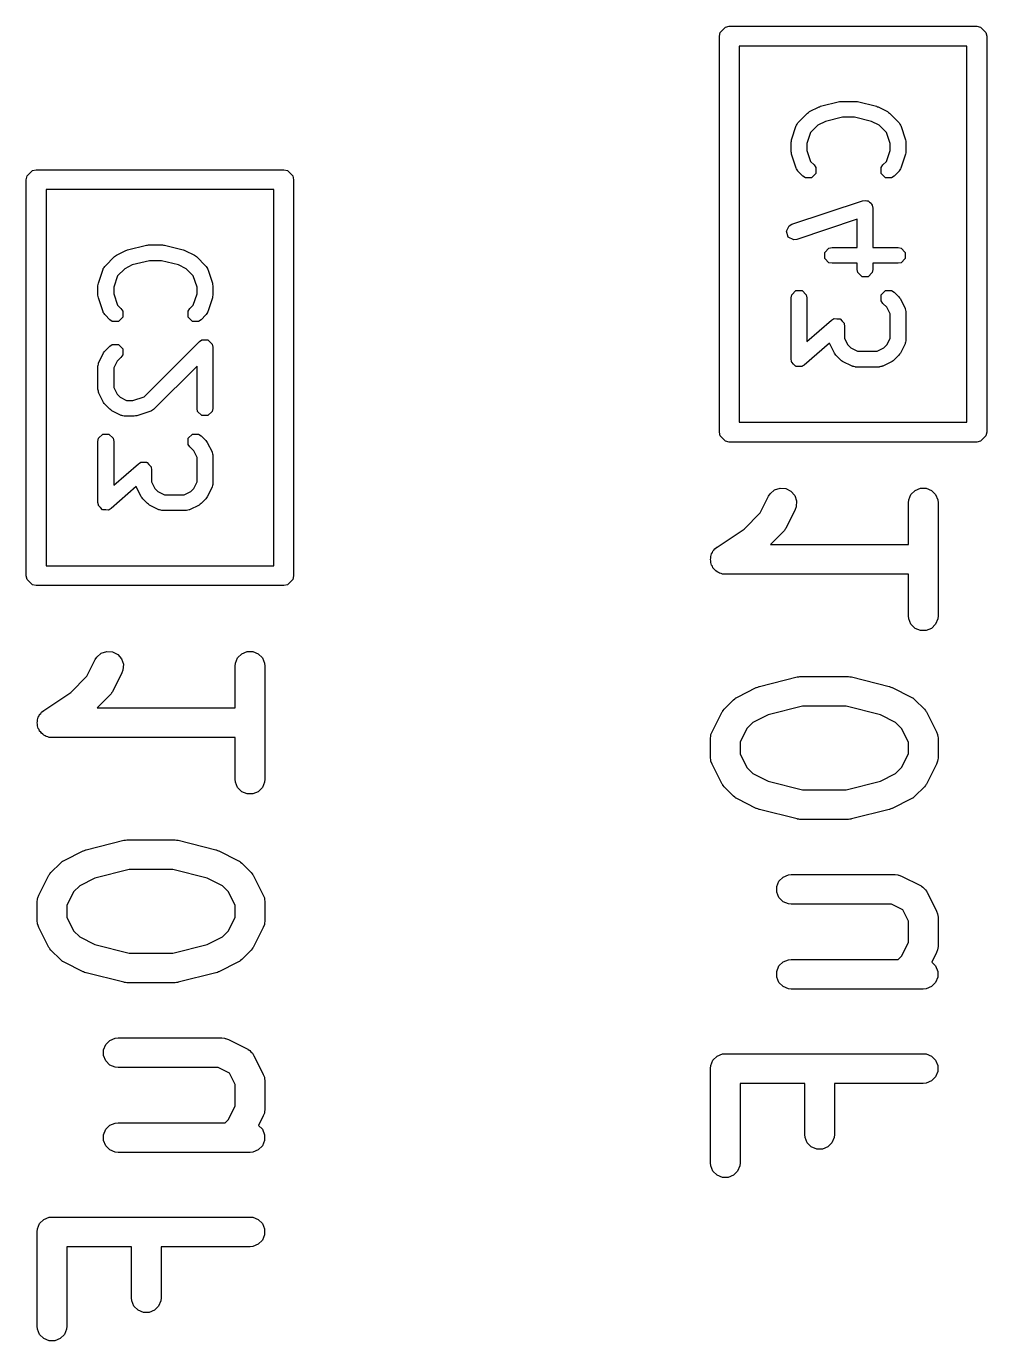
# Model space of a CAD drawing. Extents: x 2.01 to 5.6, y -4.28 to -1.65.
# Drawn here: x 4.3789 to 4.5699, y -4.2624 to -4.001 of the extents above; entities that cross this region are included whole.
import ezdxf

# ---------------------------------------------------------------- set-up
doc = ezdxf.new("R2010")
doc.units = 0
doc.header["$MEASUREMENT"] = 0
doc.layers.add('BLACK', color=7, linetype='CONTINUOUS')

msp = doc.modelspace()

# ---------------------------------------------------------------- linework, layer by layer
at = {"layer": 'BLACK', "linetype": 'CONTINUOUS'}
for p, q in [((4.51688, -4.0022), (4.51795, -4.00113)), ((4.51795, -4.00113), (4.5187, -4.00098)), ((4.5187, -4.00098), (4.56791, -4.00098)), ((4.56791, -4.00098), (4.56867, -4.00113)), ((4.56867, -4.00113), (4.56973, -4.0022)), ((4.51673, -4.00295), (4.51688, -4.0022)), ((4.51673, -4.08169), (4.51673, -4.00295)), ((4.56973, -4.0022), (4.56988, -4.00295)), ((4.56988, -4.00295), (4.56988, -4.08169)), ((4.52067, -4.00492), (4.52067, -4.07972)), ((4.56594, -4.00492), (4.52067, -4.00492)), ((4.56594, -4.07972), (4.56594, -4.00492)), ((4.53467, -4.01795), (4.53655, -4.01701)), ((4.53655, -4.01701), (4.53671, -4.01697)), ((4.53671, -4.01697), (4.53687, -4.01689)), ((4.53687, -4.01689), (4.54062, -4.01595)), ((4.54062, -4.01595), (4.54081, -4.01595)), ((4.54081, -4.01595), (4.541, -4.01591)), ((4.541, -4.01591), (4.54381, -4.01591)), ((4.54381, -4.01591), (4.544, -4.01595)), ((4.544, -4.01595), (4.5442, -4.01595)), ((4.5442, -4.01595), (4.54794, -4.01689)), ((4.54794, -4.01689), (4.5481, -4.01697)), ((4.5481, -4.01697), (4.54827, -4.01701)), ((4.54827, -4.01701), (4.55014, -4.01795)), ((4.53239, -4.02012), (4.53426, -4.01824)), ((4.53426, -4.01824), (4.53447, -4.0181)), ((4.53447, -4.0181), (4.53467, -4.01795)), ((4.5378, -4.01991), (4.53631, -4.02065)), ((4.5412, -4.01906), (4.5378, -4.01991)), ((4.54362, -4.01906), (4.5412, -4.01906)), ((4.54701, -4.01991), (4.54362, -4.01906)), ((4.5485, -4.02065), (4.54701, -4.01991)), ((4.55014, -4.01795), (4.55034, -4.0181)), ((4.55034, -4.0181), (4.55055, -4.01824)), ((4.55055, -4.01824), (4.55243, -4.02012)), ((4.53107, -4.02355), (4.53201, -4.02073)), ((4.53201, -4.02073), (4.53205, -4.02067)), ((4.53205, -4.02063), (4.53219, -4.02042)), ((4.53205, -4.02067), (4.53205, -4.02063)), ((4.53219, -4.02042), (4.53231, -4.0202)), ((4.53231, -4.0202), (4.53234, -4.02018)), ((4.53234, -4.02018), (4.53239, -4.02012)), ((4.53488, -4.02208), (4.53414, -4.0243)), ((4.53631, -4.02065), (4.53488, -4.02208)), ((4.54994, -4.02208), (4.5485, -4.02065)), ((4.55068, -4.0243), (4.54994, -4.02208)), ((4.55243, -4.02012), (4.55247, -4.02018)), ((4.55247, -4.02018), (4.5525, -4.0202)), ((4.5525, -4.0202), (4.55263, -4.02042)), ((4.55263, -4.02042), (4.55277, -4.02063)), ((4.55277, -4.02063), (4.55277, -4.02067)), ((4.55277, -4.02067), (4.55281, -4.02073)), ((4.55281, -4.02073), (4.55374, -4.02355)), ((4.53099, -4.02404), (4.53104, -4.0238)), ((4.53099, -4.02592), (4.53099, -4.02404)), ((4.53104, -4.0238), (4.53107, -4.02355)), ((4.53414, -4.0243), (4.53414, -4.02566)), ((4.55068, -4.02566), (4.55068, -4.0243)), ((4.55374, -4.02355), (4.55378, -4.0238)), ((4.55378, -4.0238), (4.55382, -4.02404)), ((4.55382, -4.02404), (4.55382, -4.02592)), ((4.53104, -4.02617), (4.53099, -4.02592)), ((4.53107, -4.02642), (4.53104, -4.02617)), ((4.53201, -4.02923), (4.53107, -4.02642)), ((4.53414, -4.02566), (4.53488, -4.02788)), ((4.54994, -4.02788), (4.55068, -4.02566)), ((4.55374, -4.02642), (4.55281, -4.02923)), ((4.55378, -4.02617), (4.55374, -4.02642)), ((4.55382, -4.02592), (4.55378, -4.02617)), ((4.37909, -4.03074), (4.38015, -4.02968)), ((4.38015, -4.02968), (4.38091, -4.02953)), ((4.38091, -4.02953), (4.43012, -4.02953)), ((4.43012, -4.02953), (4.43087, -4.02968)), ((4.43087, -4.02968), (4.43194, -4.03074)), ((4.53205, -4.0293), (4.53201, -4.02923)), ((4.53205, -4.02933), (4.53205, -4.0293)), ((4.53219, -4.02954), (4.53205, -4.02933)), ((4.53231, -4.02976), (4.53219, -4.02954)), ((4.53234, -4.02978), (4.53231, -4.02976)), ((4.53239, -4.02984), (4.53234, -4.02978)), ((4.53333, -4.03078), (4.53239, -4.02984)), ((4.53488, -4.02788), (4.53555, -4.02855)), ((4.53589, -4.03027), (4.53504, -4.03112)), ((4.53555, -4.02855), (4.53589, -4.02907)), ((4.53589, -4.02907), (4.53589, -4.03027)), ((4.54892, -4.02907), (4.54926, -4.02855)), ((4.54892, -4.03027), (4.54892, -4.02907)), ((4.54977, -4.03112), (4.54892, -4.03027)), ((4.54926, -4.02855), (4.54994, -4.02788)), ((4.55243, -4.02984), (4.55149, -4.03078)), ((4.55247, -4.02978), (4.55243, -4.02984)), ((4.5525, -4.02976), (4.55247, -4.02978)), ((4.55263, -4.02954), (4.5525, -4.02976)), ((4.55277, -4.02933), (4.55263, -4.02954)), ((4.55281, -4.02923), (4.55277, -4.0293)), ((4.55277, -4.0293), (4.55277, -4.02933)), ((4.37894, -4.0315), (4.37909, -4.03074)), ((4.37894, -4.11024), (4.37894, -4.0315)), ((4.43194, -4.03074), (4.43209, -4.0315)), ((4.43209, -4.0315), (4.43209, -4.11024)), ((4.53384, -4.03112), (4.53333, -4.03078)), ((4.53504, -4.03112), (4.53384, -4.03112)), ((4.55098, -4.03112), (4.54977, -4.03112)), ((4.55149, -4.03078), (4.55098, -4.03112)), ((4.38287, -4.03346), (4.38287, -4.10827)), ((4.42815, -4.03346), (4.38287, -4.03346)), ((4.42815, -4.10827), (4.42815, -4.03346)), ((4.53113, -4.04036), (4.54519, -4.03567)), ((4.54519, -4.03567), (4.5458, -4.0356)), ((4.5458, -4.0356), (4.54603, -4.03571)), ((4.54603, -4.03571), (4.54629, -4.03571)), ((4.54629, -4.03571), (4.54655, -4.03597)), ((4.54655, -4.03597), (4.54688, -4.03614)), ((4.54688, -4.03614), (4.54696, -4.03638)), ((4.54696, -4.03638), (4.54714, -4.03656)), ((4.54714, -4.03656), (4.54726, -4.03717)), ((4.54726, -4.03717), (4.54726, -4.04497)), ((4.53006, -4.04174), (4.5306, -4.04066)), ((4.5306, -4.04066), (4.53113, -4.04036)), ((4.54411, -4.03935), (4.53213, -4.04335)), ((4.54411, -4.04497), (4.54411, -4.03935)), ((4.53044, -4.04289), (4.53006, -4.04174)), ((4.53152, -4.04342), (4.53044, -4.04289)), ((4.53213, -4.04335), (4.53152, -4.04342)), ((4.39688, -4.04649), (4.39875, -4.04555)), ((4.39875, -4.04555), (4.39892, -4.04551)), ((4.39892, -4.04551), (4.39907, -4.04544)), ((4.39907, -4.04544), (4.40282, -4.0445)), ((4.40282, -4.0445), (4.40302, -4.04449)), ((4.40302, -4.04449), (4.40321, -4.04445)), ((4.40321, -4.04445), (4.40602, -4.04445)), ((4.40602, -4.04445), (4.40621, -4.04449)), ((4.40621, -4.04449), (4.4064, -4.0445)), ((4.4064, -4.0445), (4.41015, -4.04544)), ((4.41015, -4.04544), (4.41031, -4.04551)), ((4.41031, -4.04551), (4.41047, -4.04555)), ((4.41047, -4.04555), (4.41235, -4.04649)), ((4.53767, -4.04594), (4.53852, -4.04509)), ((4.53767, -4.04714), (4.53767, -4.04594)), ((4.53852, -4.04509), (4.53913, -4.04497)), ((4.53913, -4.04497), (4.54411, -4.04497)), ((4.54726, -4.04497), (4.55225, -4.04497)), ((4.55225, -4.04497), (4.55285, -4.04509)), ((4.55285, -4.04509), (4.5537, -4.04594)), ((4.5537, -4.04594), (4.5537, -4.04714)), ((4.39439, -4.04896), (4.39452, -4.04874)), ((4.39452, -4.04874), (4.39455, -4.04873)), ((4.39455, -4.04873), (4.39459, -4.04866)), ((4.39459, -4.04866), (4.39647, -4.04679)), ((4.39647, -4.04679), (4.39668, -4.04665)), ((4.39668, -4.04665), (4.39688, -4.04649)), ((4.40001, -4.04845), (4.39851, -4.04919)), ((4.4034, -4.0476), (4.40001, -4.04845)), ((4.40582, -4.0476), (4.4034, -4.0476)), ((4.40922, -4.04845), (4.40582, -4.0476)), ((4.41071, -4.04919), (4.40922, -4.04845)), ((4.41235, -4.04649), (4.41255, -4.04665)), ((4.41255, -4.04665), (4.41276, -4.04679)), ((4.41276, -4.04679), (4.41463, -4.04866)), ((4.41463, -4.04866), (4.41467, -4.04873)), ((4.41467, -4.04873), (4.41471, -4.04874)), ((4.41471, -4.04874), (4.41483, -4.04896)), ((4.53852, -4.048), (4.53767, -4.04714)), ((4.53913, -4.04812), (4.53852, -4.048)), ((4.54411, -4.04812), (4.53913, -4.04812)), ((4.54411, -4.04935), (4.54411, -4.04812)), ((4.55225, -4.04812), (4.54726, -4.04812)), ((4.54726, -4.04812), (4.54726, -4.04935)), ((4.55285, -4.048), (4.55225, -4.04812)), ((4.5537, -4.04714), (4.55285, -4.048)), ((4.39328, -4.05209), (4.39421, -4.04928)), ((4.39421, -4.04928), (4.39425, -4.04921)), ((4.39425, -4.04917), (4.39439, -4.04896)), ((4.39425, -4.04921), (4.39425, -4.04917)), ((4.39708, -4.05063), (4.39634, -4.05284)), ((4.39851, -4.04919), (4.39708, -4.05063)), ((4.41214, -4.05063), (4.41071, -4.04919)), ((4.41288, -4.05284), (4.41214, -4.05063)), ((4.41483, -4.04896), (4.41497, -4.04917)), ((4.41497, -4.04917), (4.41497, -4.04921)), ((4.41497, -4.04921), (4.41501, -4.04928)), ((4.41501, -4.04928), (4.41595, -4.05209)), ((4.54423, -4.04996), (4.54411, -4.04935)), ((4.54509, -4.05081), (4.54423, -4.04996)), ((4.54629, -4.05081), (4.54509, -4.05081)), ((4.54714, -4.04996), (4.54629, -4.05081)), ((4.54726, -4.04935), (4.54714, -4.04996)), ((4.39319, -4.05259), (4.39324, -4.05234)), ((4.39319, -4.05446), (4.39319, -4.05259)), ((4.39324, -4.05234), (4.39328, -4.05209)), ((4.39634, -4.05284), (4.39634, -4.05421)), ((4.41288, -4.05421), (4.41288, -4.05284)), ((4.41595, -4.05209), (4.41598, -4.05234)), ((4.41598, -4.05234), (4.41603, -4.05259)), ((4.41603, -4.05259), (4.41603, -4.05446)), ((4.53111, -4.05437), (4.53196, -4.05352)), ((4.53196, -4.05352), (4.53317, -4.05352)), ((4.53317, -4.05352), (4.53402, -4.05437)), ((4.54892, -4.05437), (4.54977, -4.05352)), ((4.54977, -4.05352), (4.55098, -4.05352)), ((4.55098, -4.05352), (4.55149, -4.05386)), ((4.55149, -4.05386), (4.55243, -4.0548)), ((4.39324, -4.05471), (4.39319, -4.05446)), ((4.39328, -4.05496), (4.39324, -4.05471)), ((4.39421, -4.05777), (4.39328, -4.05496)), ((4.39634, -4.05421), (4.39708, -4.05642)), ((4.39708, -4.05642), (4.39776, -4.0571)), ((4.41147, -4.0571), (4.41214, -4.05642)), ((4.41214, -4.05642), (4.41288, -4.05421)), ((4.41595, -4.05496), (4.41501, -4.05777)), ((4.41598, -4.05471), (4.41595, -4.05496)), ((4.41603, -4.05446), (4.41598, -4.05471)), ((4.53099, -4.05498), (4.53111, -4.05437)), ((4.53099, -4.06716), (4.53099, -4.05498)), ((4.53402, -4.05437), (4.53414, -4.05498)), ((4.53414, -4.05498), (4.53414, -4.06369)), ((4.54892, -4.05558), (4.54892, -4.05437)), ((4.54926, -4.05609), (4.54892, -4.05558)), ((4.55002, -4.05685), (4.54926, -4.05609)), ((4.55243, -4.0548), (4.55257, -4.05501)), ((4.55257, -4.05501), (4.55272, -4.05521)), ((4.55272, -4.05521), (4.55366, -4.05709)), ((4.39425, -4.05784), (4.39421, -4.05777)), ((4.39425, -4.05788), (4.39425, -4.05784)), ((4.39439, -4.05809), (4.39425, -4.05788)), ((4.39452, -4.05831), (4.39439, -4.05809)), ((4.39455, -4.05832), (4.39452, -4.05831)), ((4.39459, -4.05839), (4.39455, -4.05832)), ((4.39553, -4.05933), (4.39459, -4.05839)), ((4.3981, -4.05881), (4.39725, -4.05967)), ((4.39776, -4.0571), (4.3981, -4.05761)), ((4.3981, -4.05761), (4.3981, -4.05881)), ((4.41113, -4.05761), (4.41147, -4.0571)), ((4.41113, -4.05881), (4.41113, -4.05761)), ((4.41198, -4.05967), (4.41113, -4.05881)), ((4.41463, -4.05839), (4.41369, -4.05933)), ((4.41467, -4.05832), (4.41463, -4.05839)), ((4.41471, -4.05831), (4.41467, -4.05832)), ((4.41483, -4.05809), (4.41471, -4.05831)), ((4.41497, -4.05788), (4.41483, -4.05809)), ((4.41501, -4.05777), (4.41497, -4.05784)), ((4.41497, -4.05784), (4.41497, -4.05788)), ((4.53903, -4.05942), (4.53941, -4.05919)), ((4.53941, -4.05919), (4.53946, -4.05915)), ((4.53946, -4.05915), (4.5395, -4.05915)), ((4.5395, -4.05915), (4.53956, -4.05911)), ((4.53956, -4.05911), (4.54011, -4.05915)), ((4.54011, -4.05915), (4.54067, -4.05915)), ((4.54067, -4.05915), (4.54071, -4.05919)), ((4.54071, -4.05919), (4.54076, -4.05919)), ((4.54076, -4.05919), (4.54113, -4.05961)), ((4.55068, -4.05816), (4.55002, -4.05685)), ((4.55068, -4.06304), (4.55068, -4.05816)), ((4.55366, -4.05709), (4.55368, -4.05716)), ((4.55368, -4.05716), (4.5537, -4.05719)), ((4.5537, -4.05719), (4.55375, -4.05743)), ((4.55375, -4.05743), (4.55382, -4.05768)), ((4.55382, -4.05768), (4.55381, -4.05771)), ((4.55381, -4.05771), (4.55382, -4.05779)), ((4.55382, -4.05779), (4.55382, -4.06341)), ((4.39604, -4.05967), (4.39553, -4.05933)), ((4.39725, -4.05967), (4.39604, -4.05967)), ((4.41318, -4.05967), (4.41198, -4.05967)), ((4.41369, -4.05933), (4.41318, -4.05967)), ((4.53414, -4.06369), (4.53903, -4.05942)), ((4.54113, -4.05961), (4.54152, -4.06)), ((4.54152, -4.06), (4.54153, -4.06007)), ((4.54153, -4.06007), (4.54156, -4.0601)), ((4.54156, -4.0601), (4.54155, -4.06016)), ((4.54155, -4.06016), (4.54164, -4.0606)), ((4.54164, -4.0606), (4.54164, -4.06304)), ((4.39553, -4.0646), (4.39604, -4.06426)), ((4.39604, -4.06426), (4.39725, -4.06426)), ((4.39725, -4.06426), (4.3981, -4.06511)), ((4.40236, -4.07465), (4.41334, -4.06366)), ((4.41334, -4.06366), (4.41385, -4.06332)), ((4.41385, -4.06332), (4.41506, -4.06332)), ((4.41506, -4.06332), (4.41591, -4.06417)), ((4.41591, -4.06417), (4.41591, -4.06417)), ((4.41591, -4.06417), (4.41603, -4.06477)), ((4.5386, -4.06397), (4.5336, -4.06835)), ((4.53861, -4.06402), (4.5386, -4.06397)), ((4.53863, -4.06404), (4.53861, -4.06402)), ((4.53866, -4.06412), (4.53863, -4.06404)), ((4.53959, -4.06599), (4.53866, -4.06412)), ((4.54164, -4.06304), (4.5423, -4.06436)), ((4.5423, -4.06436), (4.54287, -4.06493)), ((4.54944, -4.06493), (4.55002, -4.06436)), ((4.55002, -4.06436), (4.55068, -4.06304)), ((4.55366, -4.06412), (4.55272, -4.06599)), ((4.55368, -4.06404), (4.55366, -4.06412)), ((4.5537, -4.06402), (4.55368, -4.06404)), ((4.55375, -4.06377), (4.5537, -4.06402)), ((4.55382, -4.06353), (4.55375, -4.06377)), ((4.55382, -4.06341), (4.55381, -4.06349)), ((4.55381, -4.06349), (4.55382, -4.06353)), ((4.39336, -4.06782), (4.3943, -4.06594)), ((4.3943, -4.06594), (4.39445, -4.06574)), ((4.39445, -4.06574), (4.39459, -4.06553)), ((4.39459, -4.06553), (4.39553, -4.0646)), ((4.39776, -4.06682), (4.397, -4.06758)), ((4.3981, -4.06631), (4.39776, -4.06682)), ((4.3981, -4.06511), (4.3981, -4.06631)), ((4.41603, -4.06477), (4.41603, -4.07696)), ((4.53975, -4.06619), (4.53959, -4.06599)), ((4.53989, -4.0664), (4.53975, -4.06619)), ((4.54083, -4.06734), (4.53989, -4.0664)), ((4.54287, -4.06493), (4.54419, -4.06559)), ((4.54419, -4.06559), (4.54813, -4.06559)), ((4.54813, -4.06559), (4.54944, -4.06493)), ((4.55243, -4.0664), (4.55149, -4.06734)), ((4.55257, -4.06619), (4.55243, -4.0664)), ((4.55272, -4.06599), (4.55257, -4.06619)), ((4.39319, -4.06852), (4.39321, -4.06845)), ((4.39319, -4.07321), (4.39319, -4.06852)), ((4.3932, -4.06841), (4.39327, -4.06817)), ((4.39321, -4.06845), (4.3932, -4.06841)), ((4.39327, -4.06817), (4.39331, -4.06792)), ((4.39331, -4.06792), (4.39334, -4.06789)), ((4.39334, -4.06789), (4.39336, -4.06782)), ((4.397, -4.06758), (4.39634, -4.06889)), ((4.39634, -4.06889), (4.39634, -4.07284)), ((4.41288, -4.06858), (4.40432, -4.07714)), ((4.41288, -4.07696), (4.41288, -4.06858)), ((4.53108, -4.0676), (4.53099, -4.06716)), ((4.53107, -4.06767), (4.53108, -4.0676)), ((4.5311, -4.06769), (4.53107, -4.06767)), ((4.53111, -4.06777), (4.5311, -4.06769)), ((4.5315, -4.06816), (4.53111, -4.06777)), ((4.53187, -4.06858), (4.5315, -4.06816)), ((4.53192, -4.06858), (4.53187, -4.06858)), ((4.53196, -4.06862), (4.53192, -4.06858)), ((4.53252, -4.06862), (4.53196, -4.06862)), ((4.53307, -4.06866), (4.53252, -4.06862)), ((4.53313, -4.06862), (4.53307, -4.06866)), ((4.53317, -4.06862), (4.53313, -4.06862)), ((4.53321, -4.06857), (4.53317, -4.06862)), ((4.5336, -4.06835), (4.53321, -4.06857)), ((4.54103, -4.06748), (4.54083, -4.06734)), ((4.54123, -4.06763), (4.54103, -4.06748)), ((4.54311, -4.06857), (4.54123, -4.06763)), ((4.54319, -4.06859), (4.54311, -4.06857)), ((4.54321, -4.06862), (4.54319, -4.06859)), ((4.54346, -4.06867), (4.54321, -4.06862)), ((4.5437, -4.06873), (4.54346, -4.06867)), ((4.54374, -4.06872), (4.5437, -4.06873)), ((4.54381, -4.06874), (4.54374, -4.06872)), ((4.5485, -4.06874), (4.54381, -4.06874)), ((4.54858, -4.06872), (4.5485, -4.06874)), ((4.54861, -4.06873), (4.54858, -4.06872)), ((4.54886, -4.06867), (4.54861, -4.06873)), ((4.5491, -4.06862), (4.54886, -4.06867)), ((4.54913, -4.06859), (4.5491, -4.06862)), ((4.5492, -4.06857), (4.54913, -4.06859)), ((4.55108, -4.06763), (4.5492, -4.06857)), ((4.55128, -4.06748), (4.55108, -4.06763)), ((4.55149, -4.06734), (4.55128, -4.06748)), ((4.39321, -4.07329), (4.39319, -4.07321)), ((4.3932, -4.07332), (4.39321, -4.07329)), ((4.39327, -4.07356), (4.3932, -4.07332)), ((4.39331, -4.07381), (4.39327, -4.07356)), ((4.39334, -4.07384), (4.39331, -4.07381)), ((4.39336, -4.07391), (4.39334, -4.07384)), ((4.3943, -4.07579), (4.39336, -4.07391)), ((4.39634, -4.07284), (4.397, -4.07415)), ((4.397, -4.07415), (4.39758, -4.07473)), ((4.39758, -4.07473), (4.39889, -4.07538)), ((4.40014, -4.07538), (4.40236, -4.07465)), ((4.39445, -4.07599), (4.3943, -4.07579)), ((4.39459, -4.0762), (4.39445, -4.07599)), ((4.39553, -4.07714), (4.39459, -4.0762)), ((4.39574, -4.07728), (4.39553, -4.07714)), ((4.39594, -4.07743), (4.39574, -4.07728)), ((4.39781, -4.07837), (4.39594, -4.07743)), ((4.39889, -4.07538), (4.40014, -4.07538)), ((4.4037, -4.07752), (4.40089, -4.07845)), ((4.40377, -4.07748), (4.4037, -4.07752)), ((4.40381, -4.07748), (4.40377, -4.07748)), ((4.40402, -4.07734), (4.40381, -4.07748)), ((4.40424, -4.07721), (4.40402, -4.07734)), ((4.40425, -4.07718), (4.40424, -4.07721)), ((4.40432, -4.07714), (4.40425, -4.07718)), ((4.413, -4.07756), (4.41288, -4.07696)), ((4.41603, -4.07696), (4.41591, -4.07756)), ((4.39789, -4.07839), (4.39781, -4.07837)), ((4.39792, -4.07841), (4.39789, -4.07839)), ((4.39816, -4.07846), (4.39792, -4.07841)), ((4.39841, -4.07853), (4.39816, -4.07846)), ((4.39844, -4.07852), (4.39841, -4.07853)), ((4.39852, -4.07853), (4.39844, -4.07852)), ((4.40039, -4.07853), (4.39852, -4.07853)), ((4.40064, -4.07848), (4.40039, -4.07853)), ((4.40089, -4.07845), (4.40064, -4.07848)), ((4.41385, -4.07841), (4.413, -4.07756)), ((4.41506, -4.07841), (4.41385, -4.07841)), ((4.41591, -4.07756), (4.41506, -4.07841)), ((4.52067, -4.07972), (4.56594, -4.07972)), ((4.39331, -4.08292), (4.39417, -4.08207)), ((4.39417, -4.08207), (4.39537, -4.08207)), ((4.39537, -4.08207), (4.39622, -4.08292)), ((4.41113, -4.08292), (4.41198, -4.08207)), ((4.41198, -4.08207), (4.41318, -4.08207)), ((4.41318, -4.08207), (4.41369, -4.08241)), ((4.41369, -4.08241), (4.41463, -4.08334)), ((4.51688, -4.08245), (4.51673, -4.08169)), ((4.51795, -4.08351), (4.51688, -4.08245)), ((4.56973, -4.08245), (4.56867, -4.08351)), ((4.56988, -4.08169), (4.56973, -4.08245)), ((4.39319, -4.08352), (4.39331, -4.08292)), ((4.39319, -4.09571), (4.39319, -4.08352)), ((4.39622, -4.08292), (4.39634, -4.08352)), ((4.39634, -4.08352), (4.39634, -4.09224)), ((4.41113, -4.08412), (4.41113, -4.08292)), ((4.41147, -4.08463), (4.41113, -4.08412)), ((4.41222, -4.08539), (4.41147, -4.08463)), ((4.41463, -4.08334), (4.41477, -4.08355)), ((4.41477, -4.08355), (4.41493, -4.08375)), ((4.41493, -4.08375), (4.41586, -4.08563)), ((4.5187, -4.08366), (4.51795, -4.08351)), ((4.56791, -4.08366), (4.5187, -4.08366)), ((4.56867, -4.08351), (4.56791, -4.08366)), ((4.39634, -4.09224), (4.40123, -4.08796)), ((4.40123, -4.08796), (4.40162, -4.08774)), ((4.40162, -4.08774), (4.40167, -4.08769)), ((4.40167, -4.08769), (4.4017, -4.08769)), ((4.4017, -4.08769), (4.40176, -4.08765)), ((4.40176, -4.08765), (4.40232, -4.08769)), ((4.40232, -4.08769), (4.40287, -4.08769)), ((4.40287, -4.08769), (4.40291, -4.08773)), ((4.40291, -4.08773), (4.40297, -4.08773)), ((4.40297, -4.08773), (4.40333, -4.08815)), ((4.41288, -4.0867), (4.41222, -4.08539)), ((4.41288, -4.09159), (4.41288, -4.0867)), ((4.41586, -4.08563), (4.41588, -4.0857)), ((4.41588, -4.0857), (4.41591, -4.08573)), ((4.41591, -4.08573), (4.41596, -4.08598)), ((4.41596, -4.08598), (4.41603, -4.08622)), ((4.41603, -4.08622), (4.41601, -4.08626)), ((4.41601, -4.08626), (4.41603, -4.08633)), ((4.41603, -4.08633), (4.41603, -4.09196)), ((4.40333, -4.08815), (4.40372, -4.08854)), ((4.40372, -4.08854), (4.40374, -4.08861)), ((4.40374, -4.08861), (4.40376, -4.08864)), ((4.40376, -4.08864), (4.40376, -4.08871)), ((4.40376, -4.08871), (4.40384, -4.08915)), ((4.40384, -4.08915), (4.40384, -4.09159)), ((4.40081, -4.09252), (4.39581, -4.09689)), ((4.40081, -4.09256), (4.40081, -4.09252)), ((4.40084, -4.09259), (4.40081, -4.09256)), ((4.40086, -4.09266), (4.40084, -4.09259)), ((4.4018, -4.09454), (4.40086, -4.09266)), ((4.40384, -4.09159), (4.4045, -4.0929)), ((4.4045, -4.0929), (4.40508, -4.09348)), ((4.41165, -4.09348), (4.41222, -4.0929)), ((4.41222, -4.0929), (4.41288, -4.09159)), ((4.41586, -4.09266), (4.41493, -4.09454)), ((4.41588, -4.09259), (4.41586, -4.09266)), ((4.41591, -4.09256), (4.41588, -4.09259)), ((4.41596, -4.09231), (4.41591, -4.09256)), ((4.41603, -4.09207), (4.41596, -4.09231)), ((4.41603, -4.09196), (4.41601, -4.09203)), ((4.41601, -4.09203), (4.41603, -4.09207)), ((4.52682, -4.09394), (4.52769, -4.09319)), ((4.52769, -4.09319), (4.52879, -4.09282)), ((4.52879, -4.09282), (4.52993, -4.09291)), ((4.52993, -4.09291), (4.53097, -4.09342)), ((4.55564, -4.0933), (4.5567, -4.09286)), ((4.5567, -4.09286), (4.55785, -4.09286)), ((4.55785, -4.09286), (4.55892, -4.0933)), ((4.39328, -4.09615), (4.39319, -4.09571)), ((4.40195, -4.09474), (4.4018, -4.09454)), ((4.40209, -4.09495), (4.40195, -4.09474)), ((4.40303, -4.09588), (4.40209, -4.09495)), ((4.40508, -4.09348), (4.40639, -4.09413)), ((4.40639, -4.09413), (4.41033, -4.09413)), ((4.41033, -4.09413), (4.41165, -4.09348)), ((4.41463, -4.09495), (4.41369, -4.09588)), ((4.41477, -4.09474), (4.41463, -4.09495)), ((4.41493, -4.09454), (4.41477, -4.09474)), ((4.52485, -4.09775), (4.52651, -4.09443)), ((4.52651, -4.09443), (4.52682, -4.09394)), ((4.53097, -4.09342), (4.53172, -4.09429)), ((4.53172, -4.09429), (4.53208, -4.09538)), ((4.53208, -4.09538), (4.532, -4.09653)), ((4.55432, -4.09575), (4.55438, -4.09518)), ((4.55432, -4.10405), (4.55432, -4.09575)), ((4.55438, -4.09518), (4.55482, -4.09411)), ((4.55482, -4.09411), (4.55564, -4.0933)), ((4.55892, -4.0933), (4.55973, -4.09411)), ((4.55973, -4.09411), (4.56017, -4.09518)), ((4.56017, -4.09518), (4.56023, -4.09575)), ((4.56023, -4.09575), (4.56023, -4.11825)), ((4.39328, -4.09621), (4.39328, -4.09615)), ((4.3933, -4.09624), (4.39328, -4.09621)), ((4.39331, -4.09631), (4.3933, -4.09624)), ((4.39371, -4.0967), (4.39331, -4.09631)), ((4.39407, -4.09712), (4.39371, -4.0967)), ((4.39413, -4.09712), (4.39407, -4.09712)), ((4.39417, -4.09716), (4.39413, -4.09712)), ((4.39472, -4.09716), (4.39417, -4.09716)), ((4.39527, -4.0972), (4.39472, -4.09716)), ((4.39534, -4.09716), (4.39527, -4.0972)), ((4.39537, -4.09716), (4.39534, -4.09716)), ((4.39542, -4.09712), (4.39537, -4.09716)), ((4.39581, -4.09689), (4.39542, -4.09712)), ((4.40324, -4.09602), (4.40303, -4.09588)), ((4.40344, -4.09618), (4.40324, -4.09602)), ((4.40531, -4.09712), (4.40344, -4.09618)), ((4.40539, -4.09714), (4.40531, -4.09712)), ((4.40542, -4.09716), (4.40539, -4.09714)), ((4.40566, -4.09721), (4.40542, -4.09716)), ((4.40591, -4.09728), (4.40566, -4.09721)), ((4.40594, -4.09727), (4.40591, -4.09728)), ((4.40602, -4.09728), (4.40594, -4.09727)), ((4.41071, -4.09728), (4.40602, -4.09728)), ((4.41078, -4.09727), (4.41071, -4.09728)), ((4.41082, -4.09728), (4.41078, -4.09727)), ((4.41106, -4.09721), (4.41082, -4.09728)), ((4.41131, -4.09716), (4.41106, -4.09721)), ((4.41133, -4.09714), (4.41131, -4.09716)), ((4.41141, -4.09712), (4.41133, -4.09714)), ((4.41328, -4.09618), (4.41141, -4.09712)), ((4.41348, -4.09602), (4.41328, -4.09618)), ((4.41369, -4.09588), (4.41348, -4.09602)), ((4.52165, -4.10096), (4.52485, -4.09775)), ((4.5318, -4.09707), (4.52992, -4.10082)), ((4.532, -4.09653), (4.5318, -4.09707)), ((4.51627, -4.10455), (4.52165, -4.10096)), ((4.52992, -4.10082), (4.52977, -4.10107)), ((4.52937, -4.10159), (4.52691, -4.10405)), ((4.52955, -4.10136), (4.52937, -4.10159)), ((4.52961, -4.10131), (4.52955, -4.10136)), ((4.52967, -4.10122), (4.52961, -4.10131)), ((4.52974, -4.10114), (4.52967, -4.10122)), ((4.52977, -4.10107), (4.52974, -4.10114)), ((4.51501, -4.10643), (4.51512, -4.10616)), ((4.51512, -4.10616), (4.51518, -4.10587)), ((4.51518, -4.10587), (4.51534, -4.10563)), ((4.51534, -4.10563), (4.51545, -4.10536)), ((4.51545, -4.10536), (4.51566, -4.10516)), ((4.51566, -4.10516), (4.51582, -4.10491)), ((4.51582, -4.10491), (4.51626, -4.10455)), ((4.51626, -4.10455), (4.51627, -4.10455)), ((4.51627, -4.10455), (4.51627, -4.10455)), ((4.51627, -4.10455), (4.51627, -4.10455)), ((4.52691, -4.10405), (4.55432, -4.10405)), ((4.38287, -4.10827), (4.42815, -4.10827)), ((4.51495, -4.107), (4.51501, -4.10672)), ((4.51501, -4.10729), (4.51495, -4.107)), ((4.51501, -4.10672), (4.51501, -4.10643)), ((4.51501, -4.10758), (4.51501, -4.10729)), ((4.51512, -4.10785), (4.51501, -4.10758)), ((4.51518, -4.10813), (4.51512, -4.10785)), ((4.51534, -4.10837), (4.51518, -4.10813)), ((4.51545, -4.10864), (4.51534, -4.10837)), ((4.51566, -4.10885), (4.51545, -4.10864)), ((4.51582, -4.10909), (4.51566, -4.10885)), ((4.37909, -4.11099), (4.37894, -4.11024)), ((4.38015, -4.11205), (4.37909, -4.11099)), ((4.43194, -4.11099), (4.43087, -4.11205)), ((4.43209, -4.11024), (4.43194, -4.11099)), ((4.51606, -4.10925), (4.51582, -4.10909)), ((4.51627, -4.10946), (4.51606, -4.10925)), ((4.51653, -4.10957), (4.51627, -4.10946)), ((4.51677, -4.10973), (4.51653, -4.10957)), ((4.51706, -4.10979), (4.51677, -4.10973)), ((4.51733, -4.1099), (4.51706, -4.10979)), ((4.5179, -4.10995), (4.51733, -4.1099)), ((4.51791, -4.10996), (4.5179, -4.10995)), ((4.5179, -4.10995), (4.5179, -4.10996)), ((4.5179, -4.10996), (4.5179, -4.10995)), ((4.55432, -4.10996), (4.51791, -4.10996)), ((4.55432, -4.11825), (4.55432, -4.10996)), ((4.38091, -4.1122), (4.38015, -4.11205)), ((4.43012, -4.1122), (4.38091, -4.1122)), ((4.43087, -4.11205), (4.43012, -4.1122)), ((4.55438, -4.11883), (4.55432, -4.11825)), ((4.55482, -4.11989), (4.55438, -4.11883)), ((4.56017, -4.11883), (4.55973, -4.11989)), ((4.56023, -4.11825), (4.56017, -4.11883)), ((4.55564, -4.12071), (4.55482, -4.11989)), ((4.5567, -4.12115), (4.55564, -4.12071)), ((4.55785, -4.12115), (4.5567, -4.12115)), ((4.55892, -4.12071), (4.55785, -4.12115)), ((4.55973, -4.11989), (4.55892, -4.12071)), ((4.391, -4.13023), (4.39266, -4.12691)), ((4.39266, -4.12691), (4.39296, -4.12642)), ((4.39296, -4.12642), (4.39383, -4.12567)), ((4.39383, -4.12567), (4.39493, -4.1253)), ((4.39493, -4.1253), (4.39608, -4.12539)), ((4.39608, -4.12539), (4.39711, -4.1259)), ((4.39711, -4.1259), (4.39786, -4.12677)), ((4.39786, -4.12677), (4.39823, -4.12786)), ((4.42052, -4.12766), (4.42096, -4.12659)), ((4.42096, -4.12659), (4.42178, -4.12578)), ((4.42178, -4.12578), (4.42284, -4.12534)), ((4.42284, -4.12534), (4.42399, -4.12534)), ((4.42399, -4.12534), (4.42506, -4.12578)), ((4.42506, -4.12578), (4.42587, -4.12659)), ((4.42587, -4.12659), (4.42631, -4.12766)), ((4.39794, -4.12955), (4.39606, -4.1333)), ((4.39814, -4.12901), (4.39794, -4.12955)), ((4.39823, -4.12786), (4.39814, -4.12901)), ((4.42047, -4.12823), (4.42052, -4.12766)), ((4.42047, -4.13653), (4.42047, -4.12823)), ((4.42631, -4.12766), (4.42637, -4.12823)), ((4.42637, -4.12823), (4.42637, -4.15073)), ((4.38779, -4.13344), (4.391, -4.13023)), ((4.52414, -4.13245), (4.52439, -4.13237)), ((4.52439, -4.13237), (4.52463, -4.13228)), ((4.52463, -4.13228), (4.52465, -4.13227)), ((4.52465, -4.13227), (4.52469, -4.13226)), ((4.52469, -4.13226), (4.53219, -4.13038)), ((4.53219, -4.13038), (4.53229, -4.13037)), ((4.53229, -4.13037), (4.53233, -4.13035)), ((4.53233, -4.13035), (4.53255, -4.13033)), ((4.53255, -4.13033), (4.53276, -4.1303)), ((4.53276, -4.1303), (4.5328, -4.13031)), ((4.5328, -4.13031), (4.5329, -4.1303)), ((4.5329, -4.1303), (4.54228, -4.1303)), ((4.54228, -4.1303), (4.54238, -4.13031)), ((4.54238, -4.13031), (4.54242, -4.1303)), ((4.54242, -4.1303), (4.54264, -4.13033)), ((4.54264, -4.13033), (4.54285, -4.13035)), ((4.54285, -4.13035), (4.54289, -4.13037)), ((4.54289, -4.13037), (4.54299, -4.13038)), ((4.54299, -4.13038), (4.55049, -4.13226)), ((4.55049, -4.13226), (4.55054, -4.13227)), ((4.55054, -4.13227), (4.55056, -4.13228)), ((4.55056, -4.13228), (4.5508, -4.13237)), ((4.5508, -4.13237), (4.55104, -4.13245)), ((4.38241, -4.13703), (4.38779, -4.13344)), ((4.39551, -4.13407), (4.39305, -4.13653)), ((4.3957, -4.13384), (4.39551, -4.13407)), ((4.39575, -4.13379), (4.3957, -4.13384)), ((4.39581, -4.13371), (4.39575, -4.13379)), ((4.39588, -4.13362), (4.39581, -4.13371)), ((4.39591, -4.13355), (4.39588, -4.13362)), ((4.39606, -4.1333), (4.39591, -4.13355)), ((4.51769, -4.13679), (4.51957, -4.13491)), ((4.51957, -4.13491), (4.51979, -4.13472)), ((4.51979, -4.13472), (4.51985, -4.13467)), ((4.51985, -4.13467), (4.51993, -4.13461)), ((4.51993, -4.13461), (4.52002, -4.13454)), ((4.52002, -4.13454), (4.52009, -4.13451)), ((4.52009, -4.13451), (4.52034, -4.13436)), ((4.52034, -4.13436), (4.52408, -4.13248)), ((4.52408, -4.13248), (4.52413, -4.13247)), ((4.52413, -4.13247), (4.52414, -4.13245)), ((4.55104, -4.13245), (4.55106, -4.13247)), ((4.55106, -4.13247), (4.5511, -4.13248)), ((4.5511, -4.13248), (4.55485, -4.13436)), ((4.55485, -4.13436), (4.5551, -4.13451)), ((4.5551, -4.13451), (4.55517, -4.13454)), ((4.55517, -4.13454), (4.55525, -4.13461)), ((4.55525, -4.13461), (4.55534, -4.13467)), ((4.55534, -4.13467), (4.55539, -4.13472)), ((4.55539, -4.13472), (4.55561, -4.13491)), ((4.55561, -4.13491), (4.55749, -4.13679)), ((4.3818, -4.13764), (4.38196, -4.13739)), ((4.38196, -4.13739), (4.38241, -4.13703)), ((4.38241, -4.13703), (4.38241, -4.13703)), ((4.38241, -4.13703), (4.38241, -4.13703)), ((4.38241, -4.13703), (4.38241, -4.13703)), ((4.39305, -4.13653), (4.42047, -4.13653)), ((4.51527, -4.1413), (4.51714, -4.13755)), ((4.51714, -4.13755), (4.5173, -4.1373)), ((4.5173, -4.1373), (4.51733, -4.13723)), ((4.51733, -4.13723), (4.51739, -4.13715)), ((4.51739, -4.13715), (4.51745, -4.13706)), ((4.51745, -4.13706), (4.51751, -4.13701)), ((4.51751, -4.13701), (4.51769, -4.13679)), ((4.53327, -4.1362), (4.52644, -4.13791)), ((4.54191, -4.1362), (4.53327, -4.1362)), ((4.54875, -4.13791), (4.54191, -4.1362)), ((4.55749, -4.13679), (4.55768, -4.13701)), ((4.55768, -4.13701), (4.55773, -4.13706)), ((4.55773, -4.13706), (4.55779, -4.13715)), ((4.55779, -4.13715), (4.55786, -4.13723)), ((4.55786, -4.13723), (4.55789, -4.1373)), ((4.55789, -4.1373), (4.55804, -4.13755)), ((4.55804, -4.13755), (4.55992, -4.1413)), ((4.3811, -4.13948), (4.38115, -4.1392)), ((4.38115, -4.13977), (4.3811, -4.13948)), ((4.38115, -4.13891), (4.38126, -4.13864)), ((4.38115, -4.1392), (4.38115, -4.13891)), ((4.38115, -4.14006), (4.38115, -4.13977)), ((4.38126, -4.14033), (4.38115, -4.14006)), ((4.38126, -4.13864), (4.38132, -4.13835)), ((4.38132, -4.13835), (4.38148, -4.13811)), ((4.38148, -4.13811), (4.38159, -4.13784)), ((4.38159, -4.13784), (4.3818, -4.13764)), ((4.5234, -4.13943), (4.52221, -4.14062)), ((4.52644, -4.13791), (4.5234, -4.13943)), ((4.55178, -4.13943), (4.54875, -4.13791)), ((4.55297, -4.14062), (4.55178, -4.13943)), ((4.38132, -4.14061), (4.38126, -4.14033)), ((4.38148, -4.14085), (4.38132, -4.14061)), ((4.38159, -4.14112), (4.38148, -4.14085)), ((4.3818, -4.14133), (4.38159, -4.14112)), ((4.38196, -4.14157), (4.3818, -4.14133)), ((4.3822, -4.14173), (4.38196, -4.14157)), ((4.38241, -4.14194), (4.3822, -4.14173)), ((4.38267, -4.14205), (4.38241, -4.14194)), ((4.38292, -4.14221), (4.38267, -4.14205)), ((4.3832, -4.14227), (4.38292, -4.14221)), ((4.38347, -4.14238), (4.3832, -4.14227)), ((4.38404, -4.14243), (4.38347, -4.14238)), ((4.38404, -4.14244), (4.38404, -4.14243)), ((4.38405, -4.14244), (4.38404, -4.14244)), ((4.42047, -4.14244), (4.38405, -4.14244)), ((4.38405, -4.14244), (4.38405, -4.14244)), ((4.42047, -4.15073), (4.42047, -4.14244)), ((4.51495, -4.14262), (4.51501, -4.14205)), ((4.51495, -4.14637), (4.51495, -4.14262)), ((4.51501, -4.14205), (4.51505, -4.14195)), ((4.51505, -4.14195), (4.51506, -4.14184)), ((4.51506, -4.14184), (4.51527, -4.1413)), ((4.52221, -4.14062), (4.52086, -4.14332)), ((4.55432, -4.14332), (4.55297, -4.14062)), ((4.55992, -4.1413), (4.56012, -4.14184)), ((4.56012, -4.14184), (4.56013, -4.14195)), ((4.56013, -4.14195), (4.56017, -4.14205)), ((4.56017, -4.14205), (4.56023, -4.14262)), ((4.56023, -4.14262), (4.56023, -4.14637)), ((4.52086, -4.14332), (4.52086, -4.14568)), ((4.55432, -4.14568), (4.55432, -4.14332)), ((4.51501, -4.14695), (4.51495, -4.14637)), ((4.51505, -4.14705), (4.51501, -4.14695)), ((4.51506, -4.14715), (4.51505, -4.14705)), ((4.51527, -4.14769), (4.51506, -4.14715)), ((4.51714, -4.15144), (4.51527, -4.14769)), ((4.52086, -4.14568), (4.52221, -4.14837)), ((4.55297, -4.14837), (4.55432, -4.14568)), ((4.55992, -4.14769), (4.55804, -4.15144)), ((4.56012, -4.14715), (4.55992, -4.14769)), ((4.56013, -4.14705), (4.56012, -4.14715)), ((4.56017, -4.14695), (4.56013, -4.14705)), ((4.56023, -4.14637), (4.56017, -4.14695)), ((4.52221, -4.14837), (4.5234, -4.14957)), ((4.5234, -4.14957), (4.52644, -4.15109)), ((4.54875, -4.15109), (4.55178, -4.14957)), ((4.55178, -4.14957), (4.55297, -4.14837)), ((4.42052, -4.15131), (4.42047, -4.15073)), ((4.42096, -4.15237), (4.42052, -4.15131)), ((4.42178, -4.15319), (4.42096, -4.15237)), ((4.42284, -4.15363), (4.42178, -4.15319)), ((4.42506, -4.15319), (4.42399, -4.15363)), ((4.42587, -4.15237), (4.42506, -4.15319)), ((4.42631, -4.15131), (4.42587, -4.15237)), ((4.42637, -4.15073), (4.42631, -4.15131)), ((4.5173, -4.15169), (4.51714, -4.15144)), ((4.51733, -4.15176), (4.5173, -4.15169)), ((4.51739, -4.15184), (4.51733, -4.15176)), ((4.51745, -4.15193), (4.51739, -4.15184)), ((4.51751, -4.15198), (4.51745, -4.15193)), ((4.51769, -4.15221), (4.51751, -4.15198)), ((4.51957, -4.15408), (4.51769, -4.15221)), ((4.52644, -4.15109), (4.53327, -4.15279)), ((4.53327, -4.15279), (4.54191, -4.15279)), ((4.54191, -4.15279), (4.54875, -4.15109)), ((4.55749, -4.15221), (4.55561, -4.15408)), ((4.55768, -4.15198), (4.55749, -4.15221)), ((4.55773, -4.15193), (4.55768, -4.15198)), ((4.55779, -4.15184), (4.55773, -4.15193)), ((4.55786, -4.15176), (4.55779, -4.15184)), ((4.55789, -4.15169), (4.55786, -4.15176)), ((4.55804, -4.15144), (4.55789, -4.15169)), ((4.42399, -4.15363), (4.42284, -4.15363)), ((4.51979, -4.15427), (4.51957, -4.15408)), ((4.51985, -4.15433), (4.51979, -4.15427)), ((4.51993, -4.15439), (4.51985, -4.15433)), ((4.52002, -4.15445), (4.51993, -4.15439)), ((4.52009, -4.15448), (4.52002, -4.15445)), ((4.52034, -4.15464), (4.52009, -4.15448)), ((4.52408, -4.15651), (4.52034, -4.15464)), ((4.55485, -4.15464), (4.5511, -4.15651)), ((4.5551, -4.15448), (4.55485, -4.15464)), ((4.55517, -4.15445), (4.5551, -4.15448)), ((4.55525, -4.15439), (4.55517, -4.15445)), ((4.55534, -4.15433), (4.55525, -4.15439)), ((4.55539, -4.15427), (4.55534, -4.15433)), ((4.55561, -4.15408), (4.55539, -4.15427)), ((4.52413, -4.15653), (4.52408, -4.15651)), ((4.52414, -4.15654), (4.52413, -4.15653)), ((4.52439, -4.15663), (4.52414, -4.15654)), ((4.52463, -4.15672), (4.52439, -4.15663)), ((4.52465, -4.15672), (4.52463, -4.15672)), ((4.52469, -4.15674), (4.52465, -4.15672)), ((4.53219, -4.15861), (4.52469, -4.15674)), ((4.55049, -4.15674), (4.54299, -4.15861)), ((4.55054, -4.15672), (4.55049, -4.15674)), ((4.55056, -4.15672), (4.55054, -4.15672)), ((4.5508, -4.15663), (4.55056, -4.15672)), ((4.55104, -4.15654), (4.5508, -4.15663)), ((4.55106, -4.15653), (4.55104, -4.15654)), ((4.5511, -4.15651), (4.55106, -4.15653)), ((4.53229, -4.15863), (4.53219, -4.15861)), ((4.53233, -4.15864), (4.53229, -4.15863)), ((4.53255, -4.15866), (4.53233, -4.15864)), ((4.53276, -4.1587), (4.53255, -4.15866)), ((4.5328, -4.15869), (4.53276, -4.1587)), ((4.5329, -4.1587), (4.5328, -4.15869)), ((4.54228, -4.1587), (4.5329, -4.1587)), ((4.54238, -4.15869), (4.54228, -4.1587)), ((4.54242, -4.1587), (4.54238, -4.15869)), ((4.54264, -4.15866), (4.54242, -4.1587)), ((4.54285, -4.15864), (4.54264, -4.15866)), ((4.54289, -4.15863), (4.54285, -4.15864)), ((4.54299, -4.15861), (4.54289, -4.15863)), ((4.39083, -4.16474), (4.39833, -4.16286)), ((4.39833, -4.16286), (4.39843, -4.16285)), ((4.39843, -4.16285), (4.39847, -4.16283)), ((4.39847, -4.16283), (4.39869, -4.16281)), ((4.39869, -4.16281), (4.3989, -4.16278)), ((4.3989, -4.16278), (4.39895, -4.16279)), ((4.39895, -4.16279), (4.39905, -4.16278)), ((4.39905, -4.16278), (4.40842, -4.16278)), ((4.40842, -4.16278), (4.40852, -4.16279)), ((4.40852, -4.16279), (4.40856, -4.16278)), ((4.40856, -4.16278), (4.40878, -4.16281)), ((4.40878, -4.16281), (4.409, -4.16283)), ((4.409, -4.16283), (4.40904, -4.16285)), ((4.40904, -4.16285), (4.40914, -4.16286)), ((4.40914, -4.16286), (4.41664, -4.16474)), ((4.38648, -4.16684), (4.39023, -4.16496)), ((4.39023, -4.16496), (4.39027, -4.16495)), ((4.39027, -4.16495), (4.39029, -4.16493)), ((4.39029, -4.16493), (4.39053, -4.16485)), ((4.39053, -4.16485), (4.39077, -4.16476)), ((4.39077, -4.16476), (4.39079, -4.16475)), ((4.39079, -4.16475), (4.39083, -4.16474)), ((4.41664, -4.16474), (4.41668, -4.16475)), ((4.41668, -4.16475), (4.4167, -4.16476)), ((4.4167, -4.16476), (4.41694, -4.16485)), ((4.41694, -4.16485), (4.41718, -4.16493)), ((4.41718, -4.16493), (4.4172, -4.16495)), ((4.4172, -4.16495), (4.41724, -4.16496)), ((4.41724, -4.16496), (4.42099, -4.16684)), ((4.38383, -4.16927), (4.38571, -4.16739)), ((4.38571, -4.16739), (4.38594, -4.16721)), ((4.38594, -4.16721), (4.38599, -4.16715)), ((4.38599, -4.16715), (4.38608, -4.16709)), ((4.38608, -4.16709), (4.38616, -4.16702)), ((4.38616, -4.16702), (4.38623, -4.16699)), ((4.38623, -4.16699), (4.38648, -4.16684)), ((4.39941, -4.16868), (4.39258, -4.17039)), ((4.40806, -4.16868), (4.39941, -4.16868)), ((4.41489, -4.17039), (4.40806, -4.16868)), ((4.42099, -4.16684), (4.42124, -4.16699)), ((4.42124, -4.16699), (4.42131, -4.16702)), ((4.42131, -4.16702), (4.42139, -4.16709)), ((4.42139, -4.16709), (4.42148, -4.16715)), ((4.42148, -4.16715), (4.42153, -4.16721)), ((4.42153, -4.16721), (4.42176, -4.16739)), ((4.42176, -4.16739), (4.42363, -4.16927)), ((4.38141, -4.17378), (4.38328, -4.17003)), ((4.38328, -4.17003), (4.38344, -4.16979)), ((4.38344, -4.16979), (4.38347, -4.16971)), ((4.38347, -4.16971), (4.38353, -4.16963)), ((4.38353, -4.16963), (4.38359, -4.16954)), ((4.38359, -4.16954), (4.38365, -4.16949)), ((4.38365, -4.16949), (4.38383, -4.16927)), ((4.39258, -4.17039), (4.38955, -4.17191)), ((4.41792, -4.17191), (4.41489, -4.17039)), ((4.42363, -4.16927), (4.42382, -4.16949)), ((4.42382, -4.16949), (4.42388, -4.16954)), ((4.42388, -4.16954), (4.42393, -4.16963)), ((4.42393, -4.16963), (4.424, -4.16971)), ((4.424, -4.16971), (4.42403, -4.16979)), ((4.42403, -4.16979), (4.42418, -4.17003)), ((4.42418, -4.17003), (4.42606, -4.17378)), ((4.52813, -4.17204), (4.52857, -4.17098)), ((4.52857, -4.17098), (4.52939, -4.17016)), ((4.52939, -4.17016), (4.53045, -4.16972)), ((4.53045, -4.16972), (4.53103, -4.16967)), ((4.53103, -4.16967), (4.55165, -4.16967)), ((4.55165, -4.16967), (4.55223, -4.16972)), ((4.55223, -4.16972), (4.55233, -4.16976)), ((4.55233, -4.16976), (4.55243, -4.16977)), ((4.55243, -4.16977), (4.55297, -4.16998)), ((4.55297, -4.16998), (4.55672, -4.17185)), ((4.3812, -4.17432), (4.38141, -4.17378)), ((4.38835, -4.1731), (4.387, -4.1758)), ((4.38955, -4.17191), (4.38835, -4.1731)), ((4.41912, -4.1731), (4.41792, -4.17191)), ((4.42047, -4.1758), (4.41912, -4.1731)), ((4.42606, -4.17378), (4.42627, -4.17432)), ((4.52813, -4.1732), (4.52813, -4.17204)), ((4.52857, -4.17426), (4.52813, -4.1732)), ((4.55672, -4.17185), (4.55682, -4.17191)), ((4.55682, -4.17191), (4.55686, -4.17193)), ((4.55686, -4.17193), (4.55692, -4.17198)), ((4.55692, -4.17198), (4.55721, -4.17216)), ((4.55721, -4.17216), (4.55745, -4.17244)), ((4.55745, -4.17244), (4.55773, -4.17268)), ((4.55773, -4.17268), (4.55792, -4.17297)), ((4.55792, -4.17297), (4.55797, -4.17303)), ((4.55797, -4.17303), (4.55798, -4.17308)), ((4.55798, -4.17308), (4.55804, -4.17317)), ((4.55804, -4.17317), (4.55992, -4.17692)), ((4.3811, -4.1751), (4.38115, -4.17453)), ((4.3811, -4.17885), (4.3811, -4.1751)), ((4.38115, -4.17453), (4.38119, -4.17443)), ((4.38119, -4.17443), (4.3812, -4.17432)), ((4.387, -4.1758), (4.387, -4.17816)), ((4.42047, -4.17816), (4.42047, -4.1758)), ((4.42627, -4.17432), (4.42627, -4.17443)), ((4.42627, -4.17443), (4.42631, -4.17453)), ((4.42631, -4.17453), (4.42637, -4.1751)), ((4.42637, -4.1751), (4.42637, -4.17885)), ((4.52939, -4.17507), (4.52857, -4.17426)), ((4.53045, -4.17552), (4.52939, -4.17507)), ((4.53103, -4.17557), (4.53045, -4.17552)), ((4.55095, -4.17557), (4.53103, -4.17557)), ((4.5532, -4.17669), (4.55095, -4.17557)), ((4.55432, -4.17894), (4.5532, -4.17669)), ((4.38115, -4.17943), (4.3811, -4.17885)), ((4.38119, -4.17953), (4.38115, -4.17943)), ((4.387, -4.17816), (4.38835, -4.18085)), ((4.41912, -4.18085), (4.42047, -4.17816)), ((4.42631, -4.17943), (4.42627, -4.17953)), ((4.42637, -4.17885), (4.42631, -4.17943)), ((4.55432, -4.18317), (4.55432, -4.17894)), ((4.55992, -4.17692), (4.56012, -4.17746)), ((4.56012, -4.17746), (4.56013, -4.17757)), ((4.56013, -4.17757), (4.56017, -4.17767)), ((4.56017, -4.17767), (4.56023, -4.17824)), ((4.56023, -4.17824), (4.56023, -4.18387)), ((4.3812, -4.17963), (4.38119, -4.17953)), ((4.38141, -4.18017), (4.3812, -4.17963)), ((4.38328, -4.18392), (4.38141, -4.18017)), ((4.38835, -4.18085), (4.38955, -4.18205)), ((4.38955, -4.18205), (4.39258, -4.18357)), ((4.41489, -4.18357), (4.41792, -4.18205)), ((4.41792, -4.18205), (4.41912, -4.18085)), ((4.42606, -4.18017), (4.42418, -4.18392)), ((4.42627, -4.17963), (4.42606, -4.18017)), ((4.42627, -4.17953), (4.42627, -4.17963)), ((4.38344, -4.18417), (4.38328, -4.18392)), ((4.38347, -4.18424), (4.38344, -4.18417)), ((4.38353, -4.18432), (4.38347, -4.18424)), ((4.38359, -4.18441), (4.38353, -4.18432)), ((4.38365, -4.18446), (4.38359, -4.18441)), ((4.38383, -4.18469), (4.38365, -4.18446)), ((4.39258, -4.18357), (4.39941, -4.18527)), ((4.40806, -4.18527), (4.41489, -4.18357)), ((4.42382, -4.18446), (4.42363, -4.18469)), ((4.42388, -4.18441), (4.42382, -4.18446)), ((4.42393, -4.18432), (4.42388, -4.18441)), ((4.424, -4.18424), (4.42393, -4.18432)), ((4.42403, -4.18417), (4.424, -4.18424)), ((4.42418, -4.18392), (4.42403, -4.18417)), ((4.55297, -4.18587), (4.55432, -4.18317)), ((4.56012, -4.18465), (4.55992, -4.18519)), ((4.56013, -4.18454), (4.56012, -4.18465)), ((4.56017, -4.18444), (4.56013, -4.18454)), ((4.56023, -4.18387), (4.56017, -4.18444)), ((4.38571, -4.18656), (4.38383, -4.18469)), ((4.38594, -4.18675), (4.38571, -4.18656)), ((4.38599, -4.18681), (4.38594, -4.18675)), ((4.38608, -4.18687), (4.38599, -4.18681)), ((4.38616, -4.18693), (4.38608, -4.18687)), ((4.38623, -4.18696), (4.38616, -4.18693)), ((4.38648, -4.18712), (4.38623, -4.18696)), ((4.39023, -4.18899), (4.38648, -4.18712)), ((4.39941, -4.18527), (4.40806, -4.18527)), ((4.42099, -4.18712), (4.41724, -4.18899)), ((4.42124, -4.18696), (4.42099, -4.18712)), ((4.42131, -4.18693), (4.42124, -4.18696)), ((4.42139, -4.18687), (4.42131, -4.18693)), ((4.42148, -4.18681), (4.42139, -4.18687)), ((4.42153, -4.18675), (4.42148, -4.18681)), ((4.42176, -4.18656), (4.42153, -4.18675)), ((4.42363, -4.18469), (4.42176, -4.18656)), ((4.52857, -4.18785), (4.52939, -4.18704)), ((4.52939, -4.18704), (4.53045, -4.1866)), ((4.53045, -4.1866), (4.53103, -4.18654)), ((4.53103, -4.18654), (4.5523, -4.18654)), ((4.5523, -4.18654), (4.55297, -4.18587)), ((4.55992, -4.18519), (4.55897, -4.18709)), ((4.55897, -4.18709), (4.55973, -4.18785)), ((4.39027, -4.18901), (4.39023, -4.18899)), ((4.39029, -4.18902), (4.39027, -4.18901)), ((4.39053, -4.18911), (4.39029, -4.18902)), ((4.39077, -4.1892), (4.39053, -4.18911)), ((4.39079, -4.1892), (4.39077, -4.1892)), ((4.39083, -4.18922), (4.39079, -4.1892)), ((4.39833, -4.19109), (4.39083, -4.18922)), ((4.41664, -4.18922), (4.40914, -4.19109)), ((4.41668, -4.1892), (4.41664, -4.18922)), ((4.4167, -4.1892), (4.41668, -4.1892)), ((4.41694, -4.18911), (4.4167, -4.1892)), ((4.41718, -4.18902), (4.41694, -4.18911)), ((4.4172, -4.18901), (4.41718, -4.18902)), ((4.41724, -4.18899), (4.4172, -4.18901)), ((4.52813, -4.18892), (4.52857, -4.18785)), ((4.52813, -4.19007), (4.52813, -4.18892)), ((4.55973, -4.18785), (4.56017, -4.18892)), ((4.56017, -4.18892), (4.56017, -4.19007)), ((4.39843, -4.19111), (4.39833, -4.19109)), ((4.39847, -4.19112), (4.39843, -4.19111)), ((4.39869, -4.19114), (4.39847, -4.19112)), ((4.3989, -4.19118), (4.39869, -4.19114)), ((4.39895, -4.19117), (4.3989, -4.19118)), ((4.39905, -4.19118), (4.39895, -4.19117)), ((4.40842, -4.19118), (4.39905, -4.19118)), ((4.40852, -4.19117), (4.40842, -4.19118)), ((4.40856, -4.19118), (4.40852, -4.19117)), ((4.40878, -4.19114), (4.40856, -4.19118)), ((4.409, -4.19112), (4.40878, -4.19114)), ((4.40904, -4.19111), (4.409, -4.19112)), ((4.40914, -4.19109), (4.40904, -4.19111)), ((4.52857, -4.19113), (4.52813, -4.19007)), ((4.52939, -4.19195), (4.52857, -4.19113)), ((4.53045, -4.19239), (4.52939, -4.19195)), ((4.53103, -4.19244), (4.53045, -4.19239)), ((4.55728, -4.19244), (4.53103, -4.19244)), ((4.55785, -4.19239), (4.55728, -4.19244)), ((4.55892, -4.19195), (4.55785, -4.19239)), ((4.55973, -4.19113), (4.55892, -4.19195)), ((4.56017, -4.19007), (4.55973, -4.19113)), ((4.39472, -4.20346), (4.39553, -4.20264)), ((4.39553, -4.20264), (4.3966, -4.2022)), ((4.3966, -4.2022), (4.39717, -4.20215)), ((4.39717, -4.20215), (4.41779, -4.20215)), ((4.41779, -4.20215), (4.41837, -4.2022)), ((4.41837, -4.2022), (4.41847, -4.20224)), ((4.41847, -4.20224), (4.41857, -4.20225)), ((4.41857, -4.20225), (4.41911, -4.20246)), ((4.41911, -4.20246), (4.42286, -4.20433)), ((4.39428, -4.20452), (4.39472, -4.20346)), ((4.39428, -4.20568), (4.39428, -4.20452)), ((4.42286, -4.20433), (4.42296, -4.20439)), ((4.42296, -4.20439), (4.42301, -4.20441)), ((4.42301, -4.20441), (4.42306, -4.20446)), ((4.42306, -4.20446), (4.42335, -4.20464)), ((4.42335, -4.20464), (4.4236, -4.20492)), ((4.4236, -4.20492), (4.42388, -4.20516)), ((4.42388, -4.20516), (4.42406, -4.20546)), ((4.42406, -4.20546), (4.42411, -4.20551)), ((4.42411, -4.20551), (4.42412, -4.20556)), ((4.42412, -4.20556), (4.42418, -4.20565)), ((4.51627, -4.20578), (4.51733, -4.20534)), ((4.51733, -4.20534), (4.51791, -4.20529)), ((4.51791, -4.20529), (4.55728, -4.20529)), ((4.55728, -4.20529), (4.55785, -4.20534)), ((4.55785, -4.20534), (4.55892, -4.20578)), ((4.39472, -4.20674), (4.39428, -4.20568)), ((4.39553, -4.20755), (4.39472, -4.20674)), ((4.3966, -4.208), (4.39553, -4.20755)), ((4.39717, -4.20805), (4.3966, -4.208)), ((4.4171, -4.20805), (4.39717, -4.20805)), ((4.41934, -4.20917), (4.4171, -4.20805)), ((4.42418, -4.20565), (4.42606, -4.2094)), ((4.51495, -4.20824), (4.51501, -4.20766)), ((4.51501, -4.20766), (4.51545, -4.2066)), ((4.51545, -4.2066), (4.51627, -4.20578)), ((4.55892, -4.20578), (4.55973, -4.2066)), ((4.55973, -4.2066), (4.56017, -4.20766)), ((4.56017, -4.20766), (4.56017, -4.20882)), ((4.42047, -4.21142), (4.41934, -4.20917)), ((4.42606, -4.2094), (4.42627, -4.20994)), ((4.42627, -4.20994), (4.42627, -4.21005)), ((4.42627, -4.21005), (4.42631, -4.21015)), ((4.42631, -4.21015), (4.42637, -4.21072)), ((4.42637, -4.21072), (4.42637, -4.21635)), ((4.51495, -4.22699), (4.51495, -4.20824)), ((4.55892, -4.21069), (4.55785, -4.21114)), ((4.55973, -4.20988), (4.55892, -4.21069)), ((4.56017, -4.20882), (4.55973, -4.20988)), ((4.42047, -4.21565), (4.42047, -4.21142)), ((4.5337, -4.21119), (4.52086, -4.21119)), ((4.52086, -4.21119), (4.52086, -4.22699)), ((4.5337, -4.22136), (4.5337, -4.21119)), ((4.55728, -4.21119), (4.53961, -4.21119)), ((4.53961, -4.21119), (4.53961, -4.22136)), ((4.55785, -4.21114), (4.55728, -4.21119)), ((4.41912, -4.21835), (4.42047, -4.21565)), ((4.41845, -4.21902), (4.41912, -4.21835)), ((4.42606, -4.21767), (4.42511, -4.21957)), ((4.42627, -4.21713), (4.42606, -4.21767)), ((4.42631, -4.21692), (4.42627, -4.21702)), ((4.42627, -4.21702), (4.42627, -4.21713)), ((4.42637, -4.21635), (4.42631, -4.21692)), ((4.39428, -4.2214), (4.39472, -4.22033)), ((4.39472, -4.22033), (4.39553, -4.21952)), ((4.39553, -4.21952), (4.3966, -4.21908)), ((4.3966, -4.21908), (4.39717, -4.21902)), ((4.39717, -4.21902), (4.41845, -4.21902)), ((4.42511, -4.21957), (4.42587, -4.22033)), ((4.42587, -4.22033), (4.42631, -4.2214)), ((4.39428, -4.22255), (4.39428, -4.2214)), ((4.39472, -4.22361), (4.39428, -4.22255)), ((4.39553, -4.22443), (4.39472, -4.22361)), ((4.42587, -4.22361), (4.42506, -4.22443)), ((4.42631, -4.22255), (4.42587, -4.22361)), ((4.42631, -4.2214), (4.42631, -4.22255)), ((4.53376, -4.22194), (4.5337, -4.22136)), ((4.5342, -4.223), (4.53376, -4.22194)), ((4.53501, -4.22382), (4.5342, -4.223)), ((4.53608, -4.22426), (4.53501, -4.22382)), ((4.53829, -4.22382), (4.53723, -4.22426)), ((4.53911, -4.223), (4.53829, -4.22382)), ((4.53955, -4.22194), (4.53911, -4.223)), ((4.53961, -4.22136), (4.53955, -4.22194)), ((4.3966, -4.22487), (4.39553, -4.22443)), ((4.39717, -4.22492), (4.3966, -4.22487)), ((4.42342, -4.22492), (4.39717, -4.22492)), ((4.42399, -4.22487), (4.42342, -4.22492)), ((4.42506, -4.22443), (4.42399, -4.22487)), ((4.53723, -4.22426), (4.53608, -4.22426)), ((4.51501, -4.22756), (4.51495, -4.22699)), ((4.51545, -4.22863), (4.51501, -4.22756)), ((4.51627, -4.22944), (4.51545, -4.22863)), ((4.52036, -4.22863), (4.51955, -4.22944)), ((4.5208, -4.22756), (4.52036, -4.22863)), ((4.52086, -4.22699), (4.5208, -4.22756)), ((4.51733, -4.22988), (4.51627, -4.22944)), ((4.51848, -4.22988), (4.51733, -4.22988)), ((4.51955, -4.22944), (4.51848, -4.22988)), ((4.38115, -4.24014), (4.38159, -4.23908)), ((4.38159, -4.23908), (4.38241, -4.23826)), ((4.38241, -4.23826), (4.38347, -4.23782)), ((4.38347, -4.23782), (4.38405, -4.23777)), ((4.38405, -4.23777), (4.42342, -4.23777)), ((4.42342, -4.23777), (4.42399, -4.23782)), ((4.42399, -4.23782), (4.42506, -4.23826)), ((4.42506, -4.23826), (4.42587, -4.23908)), ((4.42587, -4.23908), (4.42631, -4.24014)), ((4.3811, -4.24072), (4.38115, -4.24014)), ((4.3811, -4.25947), (4.3811, -4.24072)), ((4.42631, -4.2413), (4.42587, -4.24236)), ((4.42631, -4.24014), (4.42631, -4.2413)), ((4.39984, -4.24367), (4.387, -4.24367)), ((4.387, -4.24367), (4.387, -4.25947)), ((4.39984, -4.25384), (4.39984, -4.24367)), ((4.42342, -4.24367), (4.40575, -4.24367)), ((4.40575, -4.24367), (4.40575, -4.25384)), ((4.42399, -4.24362), (4.42342, -4.24367)), ((4.42506, -4.24318), (4.42399, -4.24362)), ((4.42587, -4.24236), (4.42506, -4.24318)), ((4.3999, -4.25442), (4.39984, -4.25384)), ((4.40034, -4.25548), (4.3999, -4.25442)), ((4.40569, -4.25442), (4.40525, -4.25548)), ((4.40575, -4.25384), (4.40569, -4.25442)), ((4.40116, -4.2563), (4.40034, -4.25548)), ((4.40222, -4.25674), (4.40116, -4.2563)), ((4.40337, -4.25674), (4.40222, -4.25674)), ((4.40444, -4.2563), (4.40337, -4.25674)), ((4.40525, -4.25548), (4.40444, -4.2563)), ((4.38115, -4.26004), (4.3811, -4.25947)), ((4.38159, -4.26111), (4.38115, -4.26004)), ((4.38694, -4.26004), (4.3865, -4.26111)), ((4.387, -4.25947), (4.38694, -4.26004)), ((4.38241, -4.26192), (4.38159, -4.26111)), ((4.38347, -4.26236), (4.38241, -4.26192)), ((4.38462, -4.26236), (4.38347, -4.26236)), ((4.38569, -4.26192), (4.38462, -4.26236)), ((4.3865, -4.26111), (4.38569, -4.26192))]:
    msp.add_line(p, q, dxfattribs=at)

doc.saveas('drawing.dxf')
